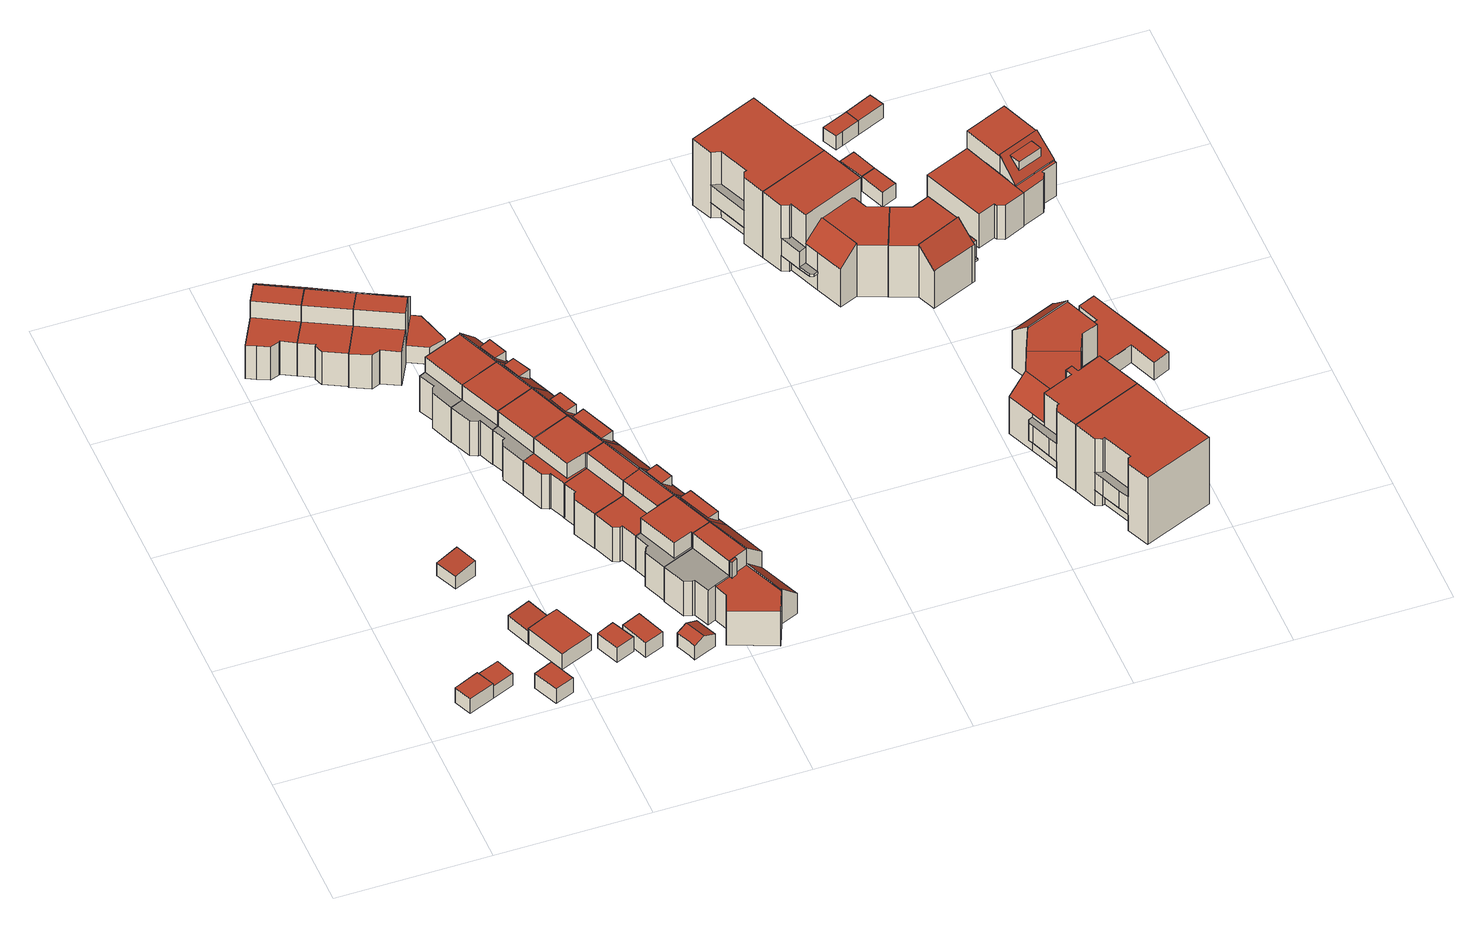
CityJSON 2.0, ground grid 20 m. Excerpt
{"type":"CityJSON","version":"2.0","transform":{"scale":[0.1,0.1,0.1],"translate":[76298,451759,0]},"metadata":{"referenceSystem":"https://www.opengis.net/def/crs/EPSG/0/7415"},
"CityObjects":{
"building1":{"type":"Building","attributes":{"Volume":38.99,"Dakoppervlakte":17.72,"Muuroppervlakte":42.4,"Vloeroppervlakte":17.72,"hoogte_Z_max_in_m_NAP":3.21,"GEB_DOEL":"onbekend","dateOfConstruction":"1982-01-01","measuredHeight":2.39},"geometry":[{"type":"Solid","lod":"2","boundaries":[[[[0,1,2,3,4,5]],[[6,7,8,9]],[[10,11,12,13]],[[4,3,8,7,10]],[[3,2,9,8]],[[2,1,11,6,9]],[[1,0,12,11]],[[12,0,5,13]],[[4,10,13,5]],[[7,6,11,10]]]],"semantics":{"surfaces":[{"type":"GroundSurface"},{"type":"RoofSurface"},{"type":"WallSurface"}],"values":[[0,1,1,2,2,2,2,2,2,2]]}}]},
"building2":{"type":"Building","attributes":{"Volume":23.22,"Dakoppervlakte":9.67,"Muuroppervlakte":30.22,"Vloeroppervlakte":9.67,"hoogte_Z_max_in_m_NAP":3.27,"GEB_DOEL":"onbekend","dateOfConstruction":"1982-01-01","measuredHeight":2.4},"geometry":[{"type":"Solid","lod":"2","boundaries":[[[[14,15,16,17]],[[18,19,20,21]],[[14,17,20,19]],[[17,16,21,20]],[[21,16,15,18]],[[15,14,19,18]]]],"semantics":{"surfaces":[{"type":"GroundSurface"},{"type":"RoofSurface"},{"type":"WallSurface"}],"values":[[0,1,2,2,2,2]]}}]},
"building3":{"type":"Building","attributes":{"Volume":22.87,"Dakoppervlakte":10.33,"Muuroppervlakte":28.56,"Vloeroppervlakte":10.26,"hoogte_Z_max_in_m_NAP":3.25,"GEB_DOEL":"onbekend","dateOfConstruction":"1982-01-01","measuredHeight":2.42},"geometry":[{"type":"Solid","lod":"2","boundaries":[[[[22,23,24,25]],[[26,27,28,29]],[[23,29,28,24]],[[23,22,26,29]],[[25,27,26,22]],[[27,25,24,28]]]],"semantics":{"surfaces":[{"type":"GroundSurface"},{"type":"RoofSurface"},{"type":"WallSurface"}],"values":[[0,1,2,2,2,2]]}}]},
"building4":{"type":"Building","attributes":{"Volume":24.69,"Dakoppervlakte":10.89,"Muuroppervlakte":29.96,"Vloeroppervlakte":10.87,"hoogte_Z_max_in_m_NAP":3.2,"GEB_DOEL":"onbekend","dateOfConstruction":"1982-01-01","measuredHeight":2.36},"geometry":[{"type":"Solid","lod":"2","boundaries":[[[[30,31,32,33]],[[34,35,36,37]],[[36,35,33,32]],[[36,32,31,37]],[[37,31,30,34]],[[30,33,35,34]]]],"semantics":{"surfaces":[{"type":"GroundSurface"},{"type":"RoofSurface"},{"type":"WallSurface"}],"values":[[0,1,2,2,2,2]]}}]},
"building5":{"type":"Building","attributes":{"Volume":69.82,"Dakoppervlakte":26.84,"Muuroppervlakte":54.27,"Vloeroppervlakte":26.84,"hoogte_Z_max_in_m_NAP":3.41,"GEB_DOEL":"onbekend","dateOfConstruction":"1982-01-01","measuredHeight":2.61},"geometry":[{"type":"Solid","lod":"2","boundaries":[[[[38,33,32,39,40]],[[41,42,43,44,45]],[[42,41,39,32]],[[32,33,43,42]],[[44,43,33,38]],[[44,38,40,45]],[[40,39,41,45]]]],"semantics":{"surfaces":[{"type":"GroundSurface"},{"type":"RoofSurface"},{"type":"WallSurface"}],"values":[[0,1,2,2,2,2,2]]}}]},
"building6":{"type":"Building","attributes":{"Volume":379.64,"Dakoppervlakte":62.21,"Muuroppervlakte":213.9,"Vloeroppervlakte":56.47,"hoogte_Z_max_in_m_NAP":9.19,"GEB_DOEL":"woonfunctie","dateOfConstruction":"1982-01-01","measuredHeight":8.3},"geometry":[{"type":"Solid","lod":"2","boundaries":[[[[46,47,48,49,50,51,52,53,54,55,56,57]],[[58,59,60,61,62,63,64,65]],[[66,67,68,69]],[[70,71,72,73]],[[62,54,53,63]],[[52,64,63,53]],[[58,65,47,46]],[[57,56,60,59]],[[56,55,61,60]],[[54,62,61,55]],[[66,64,52,51,67]],[[48,47,65,69,68]],[[49,70,73,50]],[[49,48,68,71,70]],[[51,50,73,72,67]],[[68,67,72,71]],[[65,64,66,69]],[[58,46,57,59]]]],"semantics":{"surfaces":[{"type":"GroundSurface"},{"type":"RoofSurface"},{"type":"WallSurface"}],"values":[[0,1,1,1,2,2,2,2,2,2,2,2,2,2,2,2,2,2]]}}]},
"building7":{"type":"Building","attributes":{"Volume":20.77,"Dakoppervlakte":8.72,"Muuroppervlakte":28.46,"Vloeroppervlakte":8.72,"hoogte_Z_max_in_m_NAP":3.27,"GEB_DOEL":"onbekend","dateOfConstruction":"1982-01-01","measuredHeight":2.38},"geometry":[{"type":"Solid","lod":"2","boundaries":[[[[74,75,76,77,78]],[[79,80,81,82,83]],[[75,80,79,76]],[[80,75,74,81]],[[83,82,81,74,78,77]],[[83,77,76,79]]]],"semantics":{"surfaces":[{"type":"GroundSurface"},{"type":"RoofSurface"},{"type":"WallSurface"}],"values":[[0,1,2,2,2,2]]}}]},
"building8":{"type":"Building","attributes":{"Volume":385.03,"Dakoppervlakte":63.21,"Muuroppervlakte":214.85,"Vloeroppervlakte":57.47,"hoogte_Z_max_in_m_NAP":9.17,"GEB_DOEL":"woonfunctie","dateOfConstruction":"1982-01-01","measuredHeight":8.28},"geometry":[{"type":"Solid","lod":"2","boundaries":[[[[52,51,50,84,85,86,87,88,89,90,91,53]],[[63,92,93,94,95,96,97,64]],[[67,66,98,99]],[[100,73,72,101]],[[52,53,63,64]],[[53,91,92,63]],[[90,89,94,93]],[[96,95,94,89,88,87]],[[86,97,96,87]],[[99,98,97,86,85]],[[51,52,64,66,67]],[[99,85,84,100,101]],[[84,50,73,100]],[[67,72,73,50,51]],[[101,72,67,99]],[[66,64,97,98]],[[92,91,90,93]]]],"semantics":{"surfaces":[{"type":"GroundSurface"},{"type":"RoofSurface"},{"type":"WallSurface"}],"values":[[0,1,1,1,2,2,2,2,2,2,2,2,2,2,2,2,2]]}}]},
"building9":{"type":"Building","attributes":{"Volume":26.3,"Dakoppervlakte":11.04,"Muuroppervlakte":32.23,"Vloeroppervlakte":11.04,"hoogte_Z_max_in_m_NAP":3.27,"GEB_DOEL":"onbekend","dateOfConstruction":"1982-01-01","measuredHeight":2.38},"geometry":[{"type":"Solid","lod":"2","boundaries":[[[[102,103,104,105]],[[106,107,108,109]],[[103,106,109,104]],[[106,103,102,107]],[[105,108,107,102]],[[105,104,109,108]]]],"semantics":{"surfaces":[{"type":"GroundSurface"},{"type":"RoofSurface"},{"type":"WallSurface"}],"values":[[0,1,2,2,2,2]]}}]},
"building10":{"type":"Building","attributes":{"Volume":23.87,"Dakoppervlakte":10.5,"Muuroppervlakte":28.74,"Vloeroppervlakte":9.55,"hoogte_Z_max_in_m_NAP":3.75,"GEB_DOEL":"onbekend","dateOfConstruction":"1982-01-01","measuredHeight":2.86},"geometry":[{"type":"Solid","lod":"2","boundaries":[[[[110,111,112,113,114,115,116]],[[117,118,119,120,121]],[[118,122,123,119]],[[122,118,117,116,115,114]],[[113,112,111,120,119,123]],[[122,114,113,123]],[[116,117,121,120,111,110]]]],"semantics":{"surfaces":[{"type":"GroundSurface"},{"type":"RoofSurface"},{"type":"WallSurface"}],"values":[[0,1,1,2,2,2,2]]}}]},
"building11":{"type":"Building","attributes":{"Volume":437.65,"Dakoppervlakte":79.46,"Muuroppervlakte":235.24,"Vloeroppervlakte":73.62,"hoogte_Z_max_in_m_NAP":9.15,"GEB_DOEL":"woonfunctie","dateOfConstruction":"1982-01-01","measuredHeight":8.34},"geometry":[{"type":"Solid","lod":"2","boundaries":[[[[124,125,126,127,128,129,130,131,132,133,134,135,136,137]],[[96,138,139,140,141,142,97]],[[98,143,144,99]],[[101,144,145,100]],[[146,147,148,149,150,151]],[[135,134,141,140]],[[141,134,133,142]],[[125,124,96,97]],[[138,96,124,137]],[[139,138,137,136]],[[126,125,97,98,99]],[[101,100,127,126,99]],[[128,127,100,145,147]],[[150,149,132,131]],[[150,131,130,151]],[[130,129,146,151]],[[128,147,146,129]],[[148,147,145,144]],[[148,144,143,142,133,132,149]],[[144,101,99]],[[98,97,142,143]],[[135,140,139,136]]]],"semantics":{"surfaces":[{"type":"GroundSurface"},{"type":"RoofSurface"},{"type":"WallSurface"}],"values":[[0,1,1,1,1,2,2,2,2,2,2,2,2,2,2,2,2,2,2,2,2,2]]}}]},
"building12":{"type":"Building","attributes":{"Volume":450.94,"Dakoppervlakte":50.66,"Muuroppervlakte":235.13,"Vloeroppervlakte":58.87,"hoogte_Z_max_in_m_NAP":9.31,"GEB_DOEL":"woonfunctie","dateOfConstruction":"1982-01-01","measuredHeight":8.47},"children":["building12-1"],"geometry":[{"type":"Solid","lod":"2","boundaries":[[[[152,153,154,155,156,157,158,159,160,161,162]],[[163,164,165,166]],[[167,168,169,170],[171,172,173,174]],[[175,176,177,178,179,180,181]],[[163,166,179,161,160]],[[165,164,157,156,180]],[[181,155,154,175]],[[176,175,154,153]],[[153,152,177,176]],[[177,152,162,178]],[[179,178,162,161]],[[165,180,179,166]],[[163,160,159,168,167]],[[168,159,158,169]],[[158,157,164,170,169]],[[170,164,163,167]],[[156,155,181,180]],[[182,171,174,183]],[[183,174,173]],[[182,183,173,172]],[[182,172,171]]]],"semantics":{"surfaces":[{"type":"GroundSurface"},{"type":"RoofSurface"},{"type":"OuterFloorSurface"},{"type":"WallSurface"}],"values":[[0,1,1,2,3,3,3,3,3,3,3,3,3,3,3,3,3,1,3,3,3]]}}]},
"building12-1":{"type":"BuildingInstallation","attributes":{"relationToConstruction":"outside"},"parents":["building12"],"geometry":[{"type":"MultiSurface","lod":"2","boundaries":[[[182,171,174,183]],[[183,174,173]],[[182,183,173,172]],[[182,172,171]]],"semantics":{"surfaces":[{"type":"RoofSurface"},{"type":"WallSurface"}],"values":[0,1,1,1]}}]},
"building13":{"type":"Building","attributes":{"Volume":428.93,"Dakoppervlakte":48.5,"Muuroppervlakte":228.28,"Vloeroppervlakte":56.71,"hoogte_Z_max_in_m_NAP":9.31,"GEB_DOEL":"woonfunctie","dateOfConstruction":"1982-01-01","measuredHeight":8.38},"children":["building13-1"],"geometry":[{"type":"Solid","lod":"2","boundaries":[[[[184,185,186,187,188,189,190,191,192,193,194]],[[166,195,196,163]],[[197,198,168,167],[199,200,201,202]],[[178,203,204,205,206,207,179]],[[166,163,188,187,179]],[[192,191,196,195,207]],[[207,206,193,192]],[[178,179,187,186]],[[178,186,185,203]],[[203,185,184,204]],[[205,204,184,194]],[[166,179,207,195]],[[197,196,191,190,198]],[[198,190,189,168]],[[163,167,168,189,188]],[[167,163,196,197]],[[205,194,193,206]],[[201,208,209,202]],[[208,201,200]],[[209,208,200,199]],[[199,202,209]]]],"semantics":{"surfaces":[{"type":"GroundSurface"},{"type":"RoofSurface"},{"type":"OuterFloorSurface"},{"type":"WallSurface"}],"values":[[0,1,1,2,3,3,3,3,3,3,3,3,3,3,3,3,3,1,3,3,3]]}}]},
"building13-1":{"type":"BuildingInstallation","attributes":{"relationToConstruction":"outside"},"parents":["building13"],"geometry":[{"type":"MultiSurface","lod":"2","boundaries":[[[201,208,209,202]],[[208,201,200]],[[209,208,200,199]],[[199,202,209]]],"semantics":{"surfaces":[{"type":"RoofSurface"},{"type":"WallSurface"}],"values":[0,1,1,1]}}]},
"building14":{"type":"Building","attributes":{"Volume":433.32,"Dakoppervlakte":49.09,"Muuroppervlakte":228.67,"Vloeroppervlakte":57.62,"hoogte_Z_max_in_m_NAP":9.31,"GEB_DOEL":"woonfunctie","dateOfConstruction":"1982-01-01","measuredHeight":8.34},"children":["building14-1"],"geometry":[{"type":"Solid","lod":"2","boundaries":[[[[210,211,212,213,214,215,216,217,218,219,220]],[[195,221,222,196]],[[223,224,198,197],[225,226,227,228]],[[206,229,230,231,232,233,207]],[[207,195,196,218,217]],[[211,210,222,221,233]],[[233,232,212,211]],[[217,216,206,207]],[[206,216,215,229]],[[215,214,230,229]],[[231,230,214,213]],[[195,207,233,221]],[[222,210,220,224,223]],[[224,220,219,198]],[[196,197,198,219,218]],[[223,197,196,222]],[[232,231,213,212]],[[225,228,234,235]],[[234,228,227]],[[235,234,227,226]],[[235,226,225]]]],"semantics":{"surfaces":[{"type":"GroundSurface"},{"type":"RoofSurface"},{"type":"OuterFloorSurface"},{"type":"WallSurface"}],"values":[[0,1,1,2,3,3,3,3,3,3,3,3,3,3,3,3,3,1,3,3,3]]}}]},
"building14-1":{"type":"BuildingInstallation","attributes":{"relationToConstruction":"outside"},"parents":["building14"],"geometry":[{"type":"MultiSurface","lod":"2","boundaries":[[[225,228,234,235]],[[234,228,227]],[[235,234,227,226]],[[235,226,225]]],"semantics":{"surfaces":[{"type":"RoofSurface"},{"type":"WallSurface"}],"values":[0,1,1,1]}}]},
"building15":{"type":"Building","attributes":{"Volume":434.74,"Dakoppervlakte":51.53,"Muuroppervlakte":229.13,"Vloeroppervlakte":57.31,"hoogte_Z_max_in_m_NAP":9.31,"GEB_DOEL":"woonfunctie","dateOfConstruction":"1982-01-01","measuredHeight":8.36},"children":["building15-1"],"geometry":[{"type":"Solid","lod":"2","boundaries":[[[[236,237,238,239,240,241,242,243,244,245,246,247]],[[222,221,248,249,250,251]],[[252,253,254,255,256,257,233,232,258,259]],[[223,260,261,224],[262,263,264,265]],[[236,233,221,222,237]],[[236,247,232,233]],[[258,232,247,246]],[[252,259,245,244]],[[254,253,252,244,243,242]],[[242,241,255,254]],[[221,233,257,248]],[[256,249,248,257]],[[249,256,255,250]],[[261,260,251,240,239]],[[261,239,238,224]],[[223,224,238,237,222]],[[251,260,223,222]],[[251,250,255,241,240]],[[258,246,245,259]],[[262,265,266,267]],[[266,265,264]],[[267,266,264,263]],[[267,263,262]]]],"semantics":{"surfaces":[{"type":"GroundSurface"},{"type":"RoofSurface"},{"type":"WallSurface"}],"values":[[0,1,1,1,2,2,2,2,2,2,2,2,2,2,2,2,2,2,2,1,2,2,2]]}}]},
"building15-1":{"type":"BuildingInstallation","attributes":{"relationToConstruction":"outside"},"parents":["building15"],"geometry":[{"type":"MultiSurface","lod":"2","boundaries":[[[262,265,266,267]],[[266,265,264]],[[267,266,264,263]],[[267,263,262]]],"semantics":{"surfaces":[{"type":"RoofSurface"},{"type":"WallSurface"}],"values":[0,1,1,1]}}]},
"building16":{"type":"Building","attributes":{"Volume":392.43,"Dakoppervlakte":64.41,"Muuroppervlakte":216.45,"Vloeroppervlakte":58.06,"hoogte_Z_max_in_m_NAP":9.31,"GEB_DOEL":"woonfunctie","dateOfConstruction":"1982-01-01","measuredHeight":8.37},"geometry":[{"type":"Solid","lod":"2","boundaries":[[[[242,241,240,239,268,269,270,271,272,273,274]],[[254,275,276,277,278,279,255]],[[250,280,281,251]],[[282,283,261,260]],[[242,254,255,241]],[[254,242,274,275]],[[273,272,277,276]],[[278,277,272,271]],[[279,278,271,270]],[[250,251,240,241,255]],[[270,269,281,280,279]],[[269,268,283,282,281]],[[283,268,239,261]],[[239,240,251,260,261]],[[260,251,281,282]],[[255,279,280,250]],[[274,273,276,275]]]],"semantics":{"surfaces":[{"type":"GroundSurface"},{"type":"RoofSurface"},{"type":"WallSurface"}],"values":[[0,1,1,1,2,2,2,2,2,2,2,2,2,2,2,2,2]]}}]},
"building17":{"type":"Building","attributes":{"Volume":379.77,"Dakoppervlakte":55.71,"Muuroppervlakte":213.04,"Vloeroppervlakte":55.72,"hoogte_Z_max_in_m_NAP":9.31,"GEB_DOEL":"woonfunctie","dateOfConstruction":"1982-01-01","measuredHeight":8.35},"children":["building17-1"],"geometry":[{"type":"Solid","lod":"2","boundaries":[[[[284,285,286,287,288,289,290,291,292,293,294]],[[279,278,295,296,297,298,299]],[[280,300,301,281]],[[302,303,283,282],[304,305,306,307]],[[286,278,279,287]],[[278,286,285,295]],[[297,296,284,294]],[[293,298,297,294]],[[292,291,301,300,299]],[[288,287,279,280,281]],[[303,290,289,283]],[[281,282,283,289,288]],[[291,290,303,302,301]],[[282,281,301,302]],[[280,279,299,300]],[[293,292,299,298]],[[295,285,284,296]],[[308,309,307,306]],[[308,306,305]],[[309,308,305,304]],[[309,304,307]]]],"semantics":{"surfaces":[{"type":"GroundSurface"},{"type":"RoofSurface"},{"type":"WallSurface"}],"values":[[0,1,1,1,2,2,2,2,2,2,2,2,2,2,2,2,2,1,2,2,2]]}}]},
"building17-1":{"type":"BuildingInstallation","attributes":{"relationToConstruction":"outside"},"parents":["building17"],"geometry":[{"type":"MultiSurface","lod":"2","boundaries":[[[308,309,307,306]],[[308,306,305]],[[309,308,305,304]],[[309,304,307]]],"semantics":{"surfaces":[{"type":"RoofSurface"},{"type":"WallSurface"}],"values":[0,1,1,1]}}]},
"building18":{"type":"Building","attributes":{"Volume":431.41,"Dakoppervlakte":43.78,"Muuroppervlakte":228.99,"Vloeroppervlakte":57.05,"hoogte_Z_max_in_m_NAP":9.31,"GEB_DOEL":"woonfunctie","dateOfConstruction":"1982-01-01","measuredHeight":8.36},"children":["building18-1"],"geometry":[{"type":"Solid","lod":"2","boundaries":[[[[291,290,310,311,312,313,314,315,316,293,317]],[[318,319,320,321,301,322]],[[323,324,303,302],[325,326,327,328]],[[298,329,330,331,332,333,334,335,336]],[[336,322,301,291,317]],[[321,320,333,312,311]],[[317,293,298,336]],[[329,316,315,330]],[[314,331,330,315]],[[331,314,313,332]],[[313,312,333,332]],[[322,336,335,318]],[[334,319,318,335]],[[319,334,333,320]],[[324,310,290,303]],[[301,302,303,290,291]],[[311,310,324,323,321]],[[302,301,321,323]],[[298,293,316,329]],[[328,327,337,338]],[[337,327,326]],[[326,325,338,337]],[[338,325,328]]]],"semantics":{"surfaces":[{"type":"GroundSurface"},{"type":"RoofSurface"},{"type":"OuterFloorSurface"},{"type":"WallSurface"}],"values":[[0,1,1,2,3,3,3,3,3,3,3,3,3,3,3,3,3,3,3,1,3,3,3]]}}]},
"building18-1":{"type":"BuildingInstallation","attributes":{"relationToConstruction":"outside"},"parents":["building18"],"geometry":[{"type":"MultiSurface","lod":"2","boundaries":[[[328,327,337,338]],[[337,327,326]],[[326,325,338,337]],[[338,325,328]]],"semantics":{"surfaces":[{"type":"RoofSurface"},{"type":"WallSurface"}],"values":[0,1,1,1]}}]},
"building19":{"type":"Building","attributes":{"Volume":403.12,"Dakoppervlakte":39.54,"Muuroppervlakte":220.08,"Vloeroppervlakte":59.02,"hoogte_Z_max_in_m_NAP":9.31,"GEB_DOEL":"woonfunctie","dateOfConstruction":"1982-01-01","measuredHeight":8.42},"geometry":[{"type":"Solid","lod":"2","boundaries":[[[[339,340,341,342,343,344,345,346,347,348,349,350]],[[351,352,353,354,355,356,333,332]],[[320,357,358,321]],[[324,323,359,360]],[[333,341,340,332]],[[332,340,339,351]],[[350,349,353,352]],[[353,349,348,354]],[[354,348,347,355]],[[355,347,346,356]],[[342,341,333,320,321]],[[346,345,358,357,356]],[[345,344,360,359,358]],[[360,344,343,324]],[[321,323,324,343,342]],[[323,321,358,359]],[[320,333,356,357]],[[339,350,352,351]]]],"semantics":{"surfaces":[{"type":"GroundSurface"},{"type":"OuterFloorSurface"},{"type":"RoofSurface"},{"type":"WallSurface"}],"values":[[0,1,2,2,3,3,3,3,3,3,3,3,3,3,3,3,3,3]]}}]},
"building20":{"type":"Building","attributes":{"Volume":294.49,"Dakoppervlakte":61.56,"Muuroppervlakte":160.94,"Vloeroppervlakte":55.29,"hoogte_Z_max_in_m_NAP":9.1,"GEB_DOEL":"woonfunctie","dateOfConstruction":"1982-01-01","measuredHeight":8.18},"geometry":[{"type":"Solid","lod":"2","boundaries":[[[[361,347,346,362,345,344,363,364,365,366]],[[367,368,369,370,371,372,373,374,375,376,377]],[[357,378,379,380]],[[381,382,383,384,385]],[[369,368,361,366]],[[365,370,369,366]],[[370,365,364,371]],[[361,368,367,347]],[[380,374,377,357]],[[377,376,378,357]],[[379,378,376,375]],[[380,379,375,374]],[[371,364,383]],[[364,363,384,383]],[[384,363,344,385]],[[345,373,381,385,344]],[[381,373,372,382]],[[382,372,371,383]],[[347,367,377,374,373,345,362,346]]]],"semantics":{"surfaces":[{"type":"GroundSurface"},{"type":"RoofSurface"},{"type":"WallSurface"}],"values":[[0,1,1,1,2,2,2,2,2,2,2,2,2,2,2,2,2,2,2]]}}]},
"building21":{"type":"Building","attributes":{"Volume":1248.88,"Dakoppervlakte":112.82,"Muuroppervlakte":486.95,"Vloeroppervlakte":112.82,"hoogte_Z_max_in_m_NAP":11.84,"GEB_DOEL":"woonfunctie","dateOfConstruction":"1982-01-01","measuredHeight":10.94},"geometry":[{"type":"Solid","lod":"2","boundaries":[[[[386,387,388,389,390,391,392,393,394,395]],[[396,397,398,399,400,401]],[[402,403,404,405,406]],[[407,408,409,410,411,412,413,414,415,416]],[[415,414,388,387]],[[394,408,407,395]],[[393,398,403,409,408,394]],[[414,413,404,397,389,388]],[[403,398,397,404]],[[409,403,402,410]],[[410,402,406,411]],[[406,405,412,411]],[[404,413,412,405]],[[391,401,400,399,392]],[[399,398,393,392]],[[397,396,390,389]],[[391,390,396,401]],[[387,386,395,407,416,415]]]],"semantics":{"surfaces":[{"type":"GroundSurface"},{"type":"OuterCeilingSurface"},{"type":"OuterFloorSurface"},{"type":"RoofSurface"},{"type":"WallSurface"}],"values":[[0,1,2,3,4,4,4,4,4,4,4,4,4,4,4,4,4,4]]}}]},
"building22":{"type":"Building","attributes":{"Volume":1128.05,"Dakoppervlakte":120.91,"Muuroppervlakte":465.71,"Vloeroppervlakte":121.31,"hoogte_Z_max_in_m_NAP":11.84,"GEB_DOEL":"woonfunctie","dateOfConstruction":"1982-01-01","measuredHeight":10.91},"geometry":[{"type":"MultiSurface","lod":"2","boundaries":[[[417,418,419,420,421,422,423,424,425,426,427,388,387]],[[428,429,430,431,432,433,434,435]],[[436,437,438,439,440,441]],[[442,443,444,445,446,447]],[[448,449,450,451,452]],[[453,454,455,456,457,458,415,414]],[[459,460,461,462,463,464]],[[465,466,467,468,469]],[[415,458,457,440,470,417,387]],[[388,414,415,387]],[[427,428,442,453,414,388]],[[463,462,422,421]],[[421,420,437,464,463]],[[437,420,419,438]],[[419,418,439,438]],[[437,436,459,464]],[[441,460,459,436]],[[449,432,424,423,467,466]],[[462,468,467,423,422]],[[443,442,428,435,451]],[[451,435,434,452]],[[433,448,452,434]],[[449,448,433,432]],[[451,450,444,443]],[[455,446,445,444,465,456]],[[460,441,440,457,456,465,469,461]],[[453,442,447,454]],[[455,454,447,446]],[[465,444,450,449,466]],[[468,462,461,469]],[[424,432,431,430,425]],[[430,429,426,425]],[[429,428,427,426]],[[418,470,440,439]]],"semantics":{"surfaces":[{"type":"GroundSurface"},{"type":"OuterCeilingSurface"},{"type":"OuterFloorSurface"},{"type":"RoofSurface"},{"type":"WallSurface"}],"values":[0,1,2,2,2,3,3,3,4,4,4,4,4,4,4,4,4,4,4,4,4,4,4,4,4,4,4,4,4,4,4,4,4,4]}}]},
"building23":{"type":"Building","attributes":{"Volume":1135.6,"Dakoppervlakte":120.42,"Muuroppervlakte":471.93,"Vloeroppervlakte":120.64,"hoogte_Z_max_in_m_NAP":11.9,"GEB_DOEL":"woonfunctie","dateOfConstruction":"1982-01-01","measuredHeight":11.01},"geometry":[{"type":"Solid","lod":"2","boundaries":[[[[471,472,473,474,475,476,477,478,479,480,481,482,483,484]],[[485,486,487,488,489,490,491,492,493]],[[494,495,496,497,498,499]],[[500,501,502,503,504,505,506,507,508,509]],[[510,511,512,513,514,515,516,517,518,519,520,521]],[[522,523,524,525,526,527,528,529,530,531]],[[532,533,534,535,536]],[[485,483,482,481,520,519,518,504]],[[520,481,480,521]],[[510,521,480,479,495]],[[476,475,525,524,498]],[[525,475,474,526]],[[478,496,495,479]],[[496,478,477,497]],[[477,476,498,497]],[[494,499,523,522]],[[474,473,532,536,526]],[[490,509,533,532,473,472]],[[490,489,500,509]],[[488,501,500,489]],[[501,488,487,502]],[[502,487,486,503]],[[486,485,504,503]],[[533,509,508,534]],[[535,527,526,536]],[[517,505,504,518]],[[531,511,510,495,494,522]],[[511,531,530,512]],[[512,530,529,513]],[[513,529,528,514]],[[514,528,527,535,534,515]],[[534,508,507,506,516,515]],[[517,516,506,505]],[[492,491,490,472,471]],[[485,493,484,483]],[[471,484,493,492]],[[523,499,498,524]]]],"semantics":{"surfaces":[{"type":"GroundSurface"},{"type":"OuterCeilingSurface"},{"type":"OuterFloorSurface"},{"type":"RoofSurface"},{"type":"WallSurface"}],"values":[[0,1,2,2,3,3,3,4,4,4,4,4,4,4,4,4,4,4,4,4,4,4,4,4,4,4,4,4,4,4,4,4,4,4,4,4,4]]}}]},
"building24":{"type":"Building","attributes":{"Volume":1289.77,"Dakoppervlakte":115.56,"Muuroppervlakte":496.82,"Vloeroppervlakte":115.55,"hoogte_Z_max_in_m_NAP":11.9,"GEB_DOEL":"woonfunctie","dateOfConstruction":"1982-01-01","measuredHeight":11.04},"geometry":[{"type":"Solid","lod":"2","boundaries":[[[[537,538,539,540,541,542,543,544,545,481,480]],[[546,547,548,549,550,551,552,553,554]],[[555,556,557,558,559,560,561,562]],[[563,564,521,520,565,566,567,568,569,570,571]],[[545,547,555,565,520,481]],[[570,558,553,540,539,571]],[[571,539,538,563]],[[520,521,480,481]],[[555,547,546,556]],[[556,546,554,557]],[[554,553,558,557]],[[565,555,562,566]],[[562,561,567,566]],[[560,568,567,561]],[[560,559,569,568]],[[569,559,558,570]],[[542,551,550,549,543]],[[549,548,544,543]],[[545,544,548,547]],[[553,552,541,540]],[[542,541,552,551]],[[538,537,480,521,564,563]]]],"semantics":{"surfaces":[{"type":"GroundSurface"},{"type":"OuterCeilingSurface"},{"type":"OuterFloorSurface"},{"type":"RoofSurface"},{"type":"WallSurface"}],"values":[[0,1,2,3,4,4,4,4,4,4,4,4,4,4,4,4,4,4,4,4,4,4]]}}]},
"building25":{"type":"Building","attributes":{"Volume":568.42,"Dakoppervlakte":85.17,"Muuroppervlakte":275.62,"Vloeroppervlakte":85.27,"hoogte_Z_max_in_m_NAP":9.57,"GEB_DOEL":"woonfunctie","dateOfConstruction":"1982-01-01","measuredHeight":8.72},"geometry":[{"type":"Solid","lod":"2","boundaries":[[[[420,419,572,573,574,575,576,577,578,579,580,581,582,421]],[[583,584,585,586]],[[587,438,437,588,589,590]],[[591,592,593,594]],[[595,596,464,463,597,598]],[[599,600,601,592,591,602]],[[603,604,605,606,607,608]],[[421,463,464,437,420]],[[463,421,582,597]],[[575,574,599,602]],[[600,599,574,573]],[[573,572,587,590,600]],[[419,438,587,572]],[[590,589,601,600]],[[582,581,604,603,597]],[[581,580,605,604]],[[580,579,606,605]],[[578,586,593,607,606,579]],[[594,585,584,591]],[[594,593,586,585]],[[608,607,593,592,598]],[[576,575,602,591,584]],[[601,589,595,598,592]],[[595,589,588,596]],[[596,588,437,464]],[[597,603,608,598]],[[584,583,577,576]],[[583,586,578,577]],[[437,438,419,420]]]],"semantics":{"surfaces":[{"type":"GroundSurface"},{"type":"OuterCeilingSurface"},{"type":"OuterFloorSurface"},{"type":"RoofSurface"},{"type":"WallSurface"}],"values":[[0,1,2,2,3,3,3,4,4,4,4,4,4,4,4,4,4,4,4,4,4,4,4,4,4,4,4,4,4]]}}]},
"building26":{"type":"Building","attributes":{"Volume":18.05,"Dakoppervlakte":7.55,"Muuroppervlakte":27.16,"Vloeroppervlakte":7.55,"hoogte_Z_max_in_m_NAP":3.22,"GEB_DOEL":"onbekend","dateOfConstruction":"1982-01-01","measuredHeight":2.39},"geometry":[{"type":"Solid","lod":"2","boundaries":[[[[609,610,611,612]],[[613,614,615,616]],[[612,611,616,615]],[[610,613,616,611]],[[609,614,613,610]],[[609,612,615,614]]]],"semantics":{"surfaces":[{"type":"GroundSurface"},{"type":"RoofSurface"},{"type":"WallSurface"}],"values":[[0,1,2,2,2,2]]}}]},
"building27":{"type":"Building","attributes":{"Volume":17.93,"Dakoppervlakte":7.56,"Muuroppervlakte":26.97,"Vloeroppervlakte":7.56,"hoogte_Z_max_in_m_NAP":3.22,"GEB_DOEL":"onbekend","dateOfConstruction":"1982-01-01","measuredHeight":2.37},"geometry":[{"type":"Solid","lod":"2","boundaries":[[[[617,612,611,618]],[[619,620,616,615]],[[611,612,615,616]],[[612,617,619,615]],[[618,620,619,617]],[[611,616,620,618]]]],"semantics":{"surfaces":[{"type":"GroundSurface"},{"type":"RoofSurface"},{"type":"WallSurface"}],"values":[[0,1,2,2,2,2]]}}]},
"building28":{"type":"Building","attributes":{"Volume":17.54,"Dakoppervlakte":7.62,"Muuroppervlakte":26.3,"Vloeroppervlakte":7.62,"hoogte_Z_max_in_m_NAP":3.2,"GEB_DOEL":"onbekend","dateOfConstruction":"1982-01-01","measuredHeight":2.3},"geometry":[{"type":"Solid","lod":"2","boundaries":[[[[621,622,623,624,625]],[[626,627,628,629,630]],[[623,622,626,630]],[[622,621,627,626]],[[621,625,628,627]],[[624,629,628,625]],[[623,630,629,624]]]],"semantics":{"surfaces":[{"type":"GroundSurface"},{"type":"RoofSurface"},{"type":"WallSurface"}],"values":[[0,1,2,2,2,2,2]]}}]},
"building29":{"type":"Building","attributes":{"Volume":681.34,"Dakoppervlakte":123.84,"Muuroppervlakte":338.48,"Vloeroppervlakte":124.1,"hoogte_Z_max_in_m_NAP":9.5,"GEB_DOEL":"woonfunctie","dateOfConstruction":"1982-01-01","measuredHeight":8.68},"geometry":[{"type":"MultiSurface","lod":"2","boundaries":[[[631,632,633,634,635,636,637,638,639,640,641,642,643,644,645,646,647,648,649,650,651]],[[652,653,654,655,656]],[[657,658,659,660,498,497]],[[661,662,663,664,665]],[[666,667,668,669,670,671,672,673,674,675,676,677,678,679]],[[525,524,680,681,682,683]],[[684,685,686,687,688]],[[679,640,639,666]],[[666,639,638,667]],[[638,637,668,667]],[[668,637,636,669]],[[656,670,669,636,635]],[[645,644,675,673,646]],[[675,644,643,676]],[[676,643,642,677]],[[677,642,641,678]],[[641,640,679,678]],[[683,651,650,525]],[[649,498,524,525,650]],[[649,648,497,498]],[[648,647,657,497]],[[657,647,646,673,658]],[[524,498,660,680]],[[660,659,681,680]],[[685,661,653,633,632,686]],[[632,631,687,686]],[[688,687,631,651,683]],[[661,665,654,653]],[[663,670,656,655,664]],[[655,654,665,664]],[[662,661,685,684,682]],[[682,684,688,683]],[[672,671,662,682,681,659]],[[658,673,672,659]],[[663,662,671,670]],[[653,652,634,633]],[[652,656,635,634]]],"semantics":{"surfaces":[{"type":"GroundSurface"},{"type":"OuterCeilingSurface"},{"type":"OuterFloorSurface"},{"type":"RoofSurface"},{"type":"WallSurface"}],"values":[0,1,2,2,3,3,3,4,4,4,4,4,4,4,4,4,4,4,4,4,4,4,4,4,4,4,4,4,4,4,4,4,4,4,4,4,4]}}]},
"building30":{"type":"Building","attributes":{"Volume":19.03,"Dakoppervlakte":8.41,"Muuroppervlakte":27.66,"Vloeroppervlakte":8.41,"hoogte_Z_max_in_m_NAP":3.2,"GEB_DOEL":"onbekend","dateOfConstruction":"1982-01-01","measuredHeight":2.26},"geometry":[{"type":"Solid","lod":"2","boundaries":[[[[689,624,623,690]],[[691,692,630,629]],[[690,692,691,689]],[[690,623,630,692]],[[630,623,624,629]],[[624,689,691,629]]]],"semantics":{"surfaces":[{"type":"GroundSurface"},{"type":"RoofSurface"},{"type":"WallSurface"}],"values":[[0,1,2,2,2,2]]}}]},
"building31":{"type":"Building","attributes":{"Volume":335.13,"Dakoppervlakte":59.58,"Muuroppervlakte":179.84,"Vloeroppervlakte":59.58,"hoogte_Z_max_in_m_NAP":6.5,"GEB_DOEL":"woonfunctie","dateOfConstruction":"1982-01-01","measuredHeight":5.63},"geometry":[{"type":"Solid","lod":"2","boundaries":[[[[693,694,695,696,697,698,699]],[[700,701,702,703,704,705,706]],[[693,699,706,705]],[[699,698,700,706]],[[697,696,702,701]],[[696,695,703,702]],[[704,703,695,694]],[[693,705,704,694]],[[698,697,701,700]]]],"semantics":{"surfaces":[{"type":"GroundSurface"},{"type":"RoofSurface"},{"type":"WallSurface"}],"values":[[0,1,2,2,2,2,2,2,2]]}}]},
"building32":{"type":"Building","attributes":{"Volume":441.9,"Dakoppervlakte":57.31,"Muuroppervlakte":233.85,"Vloeroppervlakte":57.05,"hoogte_Z_max_in_m_NAP":9.62,"GEB_DOEL":"woonfunctie","dateOfConstruction":"1982-01-01","measuredHeight":8.6},"children":["building32-1"],"geometry":[{"type":"Solid","lod":"2","boundaries":[[[[707,708,709,710,711,712,713,714,715,716,717]],[[705,718,719,720,721,722,723]],[[724,725,726,727]],[[728,729,730,731],[732,733,734,735]],[[715,714,718,705]],[[714,713,719,718]],[[712,711,721,720]],[[708,736,737,722,721,711,710,709]],[[724,737,736,725]],[[727,726,706,738]],[[738,723,731,730,727]],[[724,729,728,722,737]],[[727,730,729,724]],[[708,707,706,726,725,736]],[[731,723,722,728]],[[715,705,723,738,706,707,717,716]],[[712,720,719,713]],[[732,739,740,733]],[[740,739,735,734]],[[740,734,733]],[[732,735,739]]]],"semantics":{"surfaces":[{"type":"GroundSurface"},{"type":"RoofSurface"},{"type":"WallSurface"}],"values":[[0,1,1,1,2,2,2,2,2,2,2,2,2,2,2,2,2,1,2,2,2]]}}]},
"building32-1":{"type":"BuildingInstallation","attributes":{"relationToConstruction":"outside"},"parents":["building32"],"geometry":[{"type":"MultiSurface","lod":"2","boundaries":[[[732,739,740,733]],[[740,739,735,734]],[[740,734,733]],[[732,735,739]]],"semantics":{"surfaces":[{"type":"RoofSurface"},{"type":"WallSurface"}],"values":[0,1,1,1]}}]}
},
"vertices":[
[121,54,8],[92,42,8],[58,28,8],[48,52,8],[81,66,8],[111,78,8],[92,42,32],[81,66,32],[48,52,32],[58,28,32],[81,66,29],[92,42,28],[121,54,28],[111,78,29],
[143,40,9],[168,51,9],[182,17,9],[157,7,9],[168,51,33],[143,40,33],[157,7,33],[182,17,33],
[115,226,8],[102,255,8],[132,267,8],[144,238,8],[115,226,29],[144,238,33],[132,267,33],[102,255,29],
[149,143,8],[179,155,8],[191,124,8],[162,111,8],[149,143,30],[162,111,30],[191,124,32],[179,155,32],
[184,58,8],[204,129,8],[227,75,8],[204,129,34],[191,124,34],[162,111,34],[184,58,34],[227,75,34],
[8,637,9],[30,678,9],[43,702,9],[55,724,9],[108,697,9],[96,674,9],[83,650,9],[66,619,9],[48,629,9],[47,628,9],[35,624,9],[20,631,9],[8,637,64],[20,631,64],[35,624,64],[47,628,64],[48,629,64],[66,619,64],[83,650,64],[30,678,64],[83,650,91],[96,674,91],[43,702,91],[30,678,91],[55,724,68],[43,702,92],[96,674,92],[108,697,68],
[248,45,9],[235,76,9],[258,86,9],[272,55,9],[269,54,9],[258,86,33],[235,76,33],[248,45,33],[269,54,33],[272,55,33],
[161,669,9],[150,646,9],[137,622,9],[116,581,9],[115,582,9],[88,596,9],[84,607,9],[86,609,9],[86,609,64],[84,607,64],[88,596,64],[115,582,64],[116,581,64],[137,622,64],[137,622,91],[150,646,91],[161,669,67],[150,646,92],
[282,41,9],[267,78,9],[292,89,9],[307,51,9],[267,78,33],[282,41,33],[307,51,33],[292,89,33],
[331,26,9],[323,45,9],[336,50,9],[352,57,9],[364,29,9],[348,23,9],[334,17,9],[334,17,31],[348,23,38],[336,50,38],[323,45,31],[331,26,31],[364,29,30],[352,57,30],
[116,581,8],[137,622,8],[150,646,8],[161,669,8],[216,641,8],[227,635,8],[240,590,8],[218,583,8],[193,596,8],[192,594,8],[175,562,8],[152,574,8],[151,573,8],[141,569,8],[141,569,64],[151,573,64],[152,574,64],[175,562,64],[192,594,64],[192,594,91],[204,618,91],[216,641,67],[227,635,36],[216,641,36],[204,618,36],[193,596,36],[218,583,36],[240,590,36],
[184,484,8],[187,492,8],[190,494,8],[180,515,8],[188,519,8],[239,540,8],[262,550,8],[287,492,8],[263,482,8],[212,461,8],[196,454,8],[263,482,91],[239,540,91],[188,519,91],[212,461,91],[263,482,93],[287,492,68],[262,550,68],[239,540,93],[255,515,88],[270,522,72],[280,497,72],[265,491,88],[190,494,66],[187,492,66],[184,484,66],[196,454,66],[212,461,66],[188,519,66],[180,515,66],[270,522,88],[280,497,88],
[217,421,9],[208,425,9],[196,454,9],[212,461,9],[263,482,9],[287,492,9],[310,437,9],[286,427,9],[236,406,9],[228,402,9],[220,422,9],[236,406,91],[286,427,91],[286,427,93],[310,437,68],[285,484,72],[296,460,72],[281,454,87],[271,478,87],[208,425,66],[217,421,66],[220,422,66],[228,402,66],[236,406,66],[296,460,87],[285,484,87],
[309,370,10],[259,349,10],[243,342,10],[230,373,10],[233,382,10],[236,384,10],[228,402,10],[236,406,10],[286,427,10],[310,437,10],[333,380,10],[259,349,91],[309,370,91],[309,370,93],[333,380,68],[301,405,88],[316,411,72],[326,386,72],[311,380,88],[236,384,66],[233,382,66],[230,373,66],[243,342,66],[259,349,66],[326,386,88],[316,411,88],
[259,349,9],[309,370,9],[333,380,9],[357,324,9],[333,314,9],[308,304,9],[275,290,9],[274,293,9],[266,311,9],[264,310,9],[255,314,9],[243,342,9],[281,296,91],[307,306,91],[308,304,91],[333,314,91],[266,311,66],[274,293,66],[275,290,66],[308,304,66],[307,306,66],[281,296,66],[255,314,66],[264,310,66],[333,314,93],[357,324,68],[315,368,89],[331,375,72],[350,329,72],[334,322,89],[350,329,89],[331,375,89],
[380,268,9],[356,258,9],[332,247,9],[290,230,9],[276,261,9],[280,271,9],[282,272,9],[282,272,66],[280,271,66],[276,261,66],[290,230,66],[332,247,66],[332,247,91],[356,258,91],[356,258,93],[380,268,68],
[310,199,10],[301,202,10],[290,230,10],[332,247,10],[356,258,10],[380,268,10],[403,213,10],[379,203,10],[354,193,10],[322,179,10],[313,200,10],[301,202,66],[310,199,66],[313,200,66],[322,179,66],[354,193,66],[354,193,91],[379,203,91],[379,203,93],[403,213,68],[379,261,71],[389,237,71],[374,230,87],[364,255,87],[389,237,87],[379,261,87],
[427,157,10],[402,147,10],[377,137,10],[335,120,10],[323,150,10],[327,158,10],[330,159,10],[329,182,10],[351,129,91],[376,139,91],[377,137,91],[402,147,91],[329,182,91],[402,147,93],[427,157,68],[401,207,72],[419,163,72],[405,157,87],[386,201,87],[330,159,66],[327,158,66],[323,150,66],[335,120,66],[377,137,66],[376,139,66],[351,129,66],[329,182,66],[419,163,87],[401,207,87],
[348,89,9],[335,120,9],[377,137,9],[402,147,9],[427,157,9],[450,101,9],[426,90,9],[401,79,9],[380,70,9],[369,65,9],[360,86,9],[358,86,9],[348,89,66],[358,86,66],[360,86,66],[369,65,66],[380,70,66],[401,79,66],[401,79,91],[426,90,91],[426,90,93],[450,101,68],
[387,52,9],[409,83,9],[473,46,9],[450,36,9],[436,3,9],[377,27,9],[380,70,65],[387,52,65],[377,27,65],[436,3,66],[450,36,65],[449,35,65],[426,90,65],[409,83,65],[410,79,65],[403,75,65],[401,79,65],[403,75,91],[410,79,91],[409,83,91],[426,90,68],[449,35,68],[450,36,67],[473,46,42],[450,101,42],
[711,703,9],[735,647,9],[644,609,9],[632,638,9],[635,647,9],[639,648,9],[622,688,9],[610,691,9],[598,719,9],[689,757,9],[635,647,35],[632,638,35],[610,691,35],[622,688,35],[630,669,35],[639,648,35],[622,688,64],[610,691,64],[632,638,64],[635,647,64],[639,648,64],[689,757,118],[598,719,118],[610,691,118],[622,688,118],[639,648,118],[635,647,118],[632,638,118],[644,609,118],[735,647,118],[711,703,118],
[758,592,9],[763,581,9],[788,571,9],[782,555,9],[758,496,9],[724,510,9],[700,500,9],[685,536,9],[668,578,9],[665,576,9],[656,580,9],[656,580,35],[665,576,35],[668,578,35],[676,558,35],[685,536,35],[680,534,35],[675,536,35],[668,551,35],[756,566,39],[782,555,39],[788,571,39],[763,581,39],[759,589,39],[748,585,39],[656,580,64],[668,551,64],[677,555,64],[676,558,64],[668,578,64],[665,576,64],[680,534,39],[685,536,39],[677,555,39],[668,551,39],[675,536,39],[656,580,118],[665,576,118],[668,578,118],[677,555,118],[759,589,118],[758,592,118],[756,566,94],[748,585,94],[701,565,94],[724,510,94],[758,496,94],[782,555,94],[677,555,71],[685,536,71],[700,500,71],[724,510,96],[701,565,96],[759,589,9],
[843,158,9],[825,200,9],[810,235,9],[834,245,9],[847,277,9],[907,254,9],[922,248,9],[912,222,9],[915,215,9],[940,157,9],[849,119,9],[848,121,9],[836,148,9],[840,157,9],[836,148,35],[831,161,35],[821,187,35],[818,192,35],[820,197,35],[825,200,35],[835,177,35],[843,158,35],[840,157,35],[904,210,39],[915,215,39],[912,222,39],[922,248,39],[907,254,39],[897,228,39],[820,197,64],[818,192,64],[821,187,64],[831,161,64],[836,148,64],[840,157,64],[843,158,64],[838,171,64],[833,181,64],[825,200,64],[915,215,119],[883,201,119],[879,211,119],[870,207,119],[874,198,119],[833,181,119],[843,158,119],[840,157,119],[836,148,119],[848,121,119],[849,119,119],[940,157,119],[904,210,93],[897,228,93],[907,254,93],[847,277,93],[834,245,93],[857,191,93],[874,198,93],[870,207,93],[879,211,93],[883,201,93],[810,235,71],[825,200,70],[833,181,70],[857,191,95],[834,245,95],
[963,101,9],[987,44,9],[896,7,9],[883,37,9],[887,46,9],[890,47,9],[873,87,9],[870,86,9],[861,89,9],[866,76,35],[861,89,35],[870,86,35],[873,87,35],[881,67,35],[890,47,35],[887,46,35],[883,37,35],[877,51,35],[861,89,64],[866,76,64],[877,51,64],[883,37,64],[887,46,64],[890,47,64],[873,87,64],[870,86,64],[987,44,119],[963,101,119],[861,89,119],[870,86,119],[873,87,119],[890,47,119],[887,46,119],[883,37,119],[896,7,119],
[813,561,9],[826,566,9],[853,577,9],[877,520,9],[859,512,9],[850,509,9],[859,488,9],[861,484,9],[857,482,9],[801,459,9],[791,483,9],[850,509,34],[859,512,34],[868,492,34],[859,488,34],[813,561,39],[807,545,39],[830,555,39],[826,566,39],[859,512,37],[850,509,37],[859,488,37],[868,492,37],[830,555,94],[807,545,94],[791,483,94],[850,509,94],[853,577,37],[826,566,37],[830,555,37],[877,520,37],[791,483,96],[801,459,71],[857,482,70],[861,484,70],[859,488,74],[850,509,96],
[777,704,8],[797,712,8],[810,679,8],[791,671,8],[797,712,32],[777,704,32],[791,671,32],[810,679,32],
[805,638,8],[824,646,8],[805,638,32],[824,646,32],
[787,744,9],[778,763,9],[812,777,9],[820,758,9],[796,748,9],[778,763,32],[787,744,32],[796,748,32],[820,758,32],[812,777,32],
[852,336,8],[912,361,8],[913,356,8],[921,336,8],[931,340,8],[949,348,8],[951,343,8],[963,348,8],[951,377,8],[973,386,8],[1007,304,8],[1022,269,8],[1000,259,8],[985,295,8],[974,290,8],[945,278,8],[932,273,8],[922,248,8],[907,254,8],[847,277,8],[862,312,8],[921,336,34],[913,356,34],[923,360,34],[929,347,34],[931,340,34],[932,273,39],[945,278,39],[940,289,39],[918,280,39],[913,356,38],[921,336,38],[931,340,38],[929,347,38],[923,360,38],[951,377,37],[963,348,37],[951,343,37],[949,348,37],[931,340,37],[921,336,37],[940,289,37],[945,278,37],[974,290,37],[985,295,37],[1000,259,37],[1022,269,37],[1007,304,37],[973,386,37],[918,280,93],[940,289,93],[921,336,93],[862,312,93],[921,336,95],[913,356,74],[912,361,70],[852,336,70],[862,312,95],
[857,774,9],[848,793,9],[857,774,32],[848,793,32],
[947,548,9],[919,536,9],[910,540,9],[908,543,9],[886,534,9],[852,616,9],[911,640,9],[852,616,65],[886,534,65],[908,543,65],[910,540,65],[919,536,65],[947,548,65],[911,640,65],
[911,640,10],[966,663,10],[987,611,10],[999,585,10],[1000,581,10],[979,573,10],[981,570,10],[977,561,10],[947,548,10],[942,561,10],[932,588,10],[977,561,65],[981,570,65],[979,573,65],[1000,581,65],[999,585,65],[942,561,65],[987,611,94],[966,663,94],[911,640,94],[932,588,94],[999,585,67],[987,611,96],[932,588,96],[942,561,67],[945,588,90],[977,601,90],[983,587,76],[951,574,76],[966,663,65],[987,611,65],[932,588,65],[951,574,90],[983,587,90]
]}
